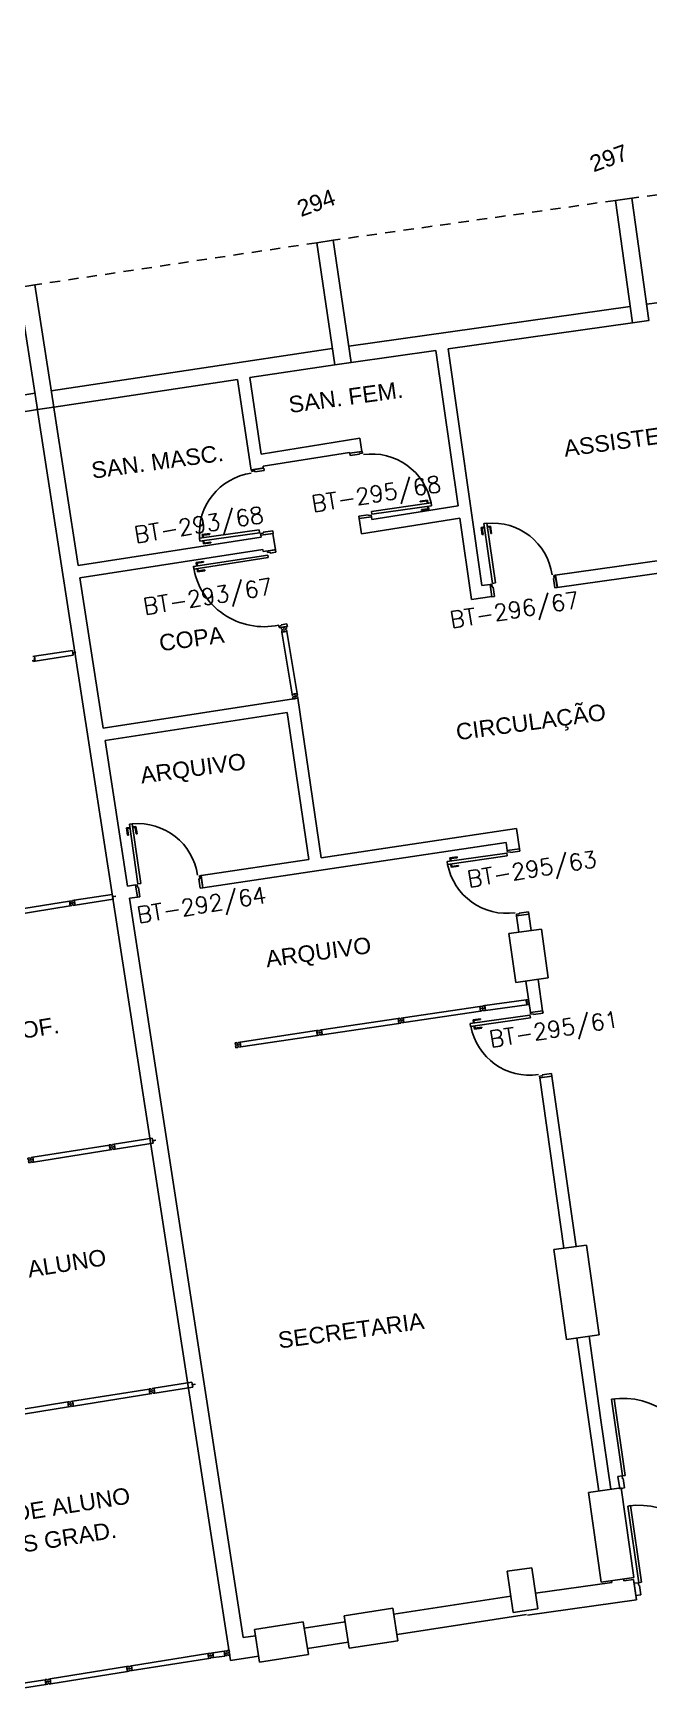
# Model space of a CAD drawing. Header units: millimetres. Extents: x 3089 to 3391, y 1087 to 1201.
# Drawn here: x 3175.03 to 3182.5, y 1170.19 to 1190.38 of the extents above; entities that cross this region are included whole.
import ezdxf

# ---------------------------------------------------------------- set-up
doc = ezdxf.new("R2010")
doc.units = ezdxf.units.MM
doc.linetypes.add('HIDDEN2', pattern=[0.1875, 0.125, -0.0625])
for name, color, linetype in [('ALV', 2, 'Continuous'), ('DIV', 2, 'Continuous'), ('ESQ', 1, 'Continuous'), ('ESTR', 3, 'Continuous'), ('NOPILAR', 2, 'Continuous'), ('PORTA', 2, 'Continuous'), ('PROJ', 1, 'HIDDEN2'), ('TEXTO', 2, 'Continuous'), ('TEXTO-ENDEREÇO', 2, 'Continuous'), ('USO1', 2, 'Continuous')]:
    doc.layers.add(name, color=color, linetype=linetype)
doc.styles.add('1', font='romans.shx', dxfattribs={"height": 1.1})
doc.styles.get("Standard").update_dxf_attribs({"font": 'arial.ttf'})
doc.styles.add('UNB-100-1', font='simplex.shx', dxfattribs={"height": 0.2})
doc.dimstyles.new('1-600', dxfattribs={"dimtxt": 1.1, "dimasz": 2.5, "dimexe": 2, "dimexo": 4, "dimgap": 0.2, "dimtad": 1, "dimdec": 0, "dimzin": 4, "dimdsep": 46, "dimlunit": 6, "dimtxsty": '1', "dimblk1": 'NONE', "dimblk2": 'NONE', "dimsah": 1, "dimcen": 0, "dimclrd": 2, "dimclre": 2, "dimclrt": 2, "dimadec": 0, "dimazin": 0, "dimtfac": 1, "dimtdec": 0, "dimtmove": 2, "dimatfit": 3, "dimldrblk": 'NONE', "dimfxl": 1, "dimtolj": 1, "dimtzin": 0, "dimarcsym": 0})

# ---------------------------------------------------------------- blocks, each defined once
blk = doc.blocks.new('MTT-TTC')
for p, q in [((-0.008, 0.03), (-0.03, 0.03)), ((-0.03, 0.03), (-0.03, 0.006)), ((-0.0185, 0.006), (-0.03, 0.006)), ((-0.0185, -0.006), (-0.0185, 0.006)), ((-0.008, 0.03), (-0.008, 0.02)), ((-0.008, 0.02), (0.008, 0.02)), ((-0.0051, 0), (0.0051, 0)), ((0, -0.0051), (0, 0.0051)), ((0.008, 0.03), (0.03, 0.03)), ((0.008, 0.03), (0.008, 0.02)), ((0.0205, -0.006), (0.0205, 0.006)), ((0.0205, 0.006), (0.03, 0.006)), ((0.03, 0.006), (0.03, 0.03)), ((-0.03, -0.03), (-0.03, -0.006)), ((-0.0185, -0.006), (-0.03, -0.006)), ((-0.008, -0.03), (-0.03, -0.03)), ((-0.008, -0.02), (0.008, -0.02)), ((-0.008, -0.03), (-0.008, -0.02)), ((0.008, -0.03), (0.008, -0.02)), ((0.008, -0.03), (0.03, -0.03)), ((0.0205, -0.006), (0.03, -0.006)), ((0.03, -0.006), (0.03, -0.03))]:
    blk.add_line(p, q)
blk = doc.blocks.new('DIV-TTC')
for p, q in [((-0.0051, 0), (0.0051, 0)), ((0, -0.0051), (0, 0.0051)), ((0.0205, 0.006), (0.03, 0.006)), ((0.0205, -0.006), (0.0205, 0.006)), ((0.03, 0.03), (0.97, 0.03)), ((0.03, 0.03), (0.03, -0.03)), ((0.03, 0.009), (0.03, 0.027)), ((0.03, 0.005), (0.03, -0.005)), ((0.97, 0.03), (0.97, -0.03)), ((0.9795, 0.006), (0.97, 0.006)), ((0.97, 0.005), (0.97, -0.005)), ((0.9795, -0.006), (0.9795, 0.006)), ((1.0051, 0), (0.9949, 0)), ((0.9949, 0), (1.0051, 0)), ((1, -0.0051), (1, 0.0051)), ((0.0205, -0.006), (0.03, -0.006)), ((0.03, -0.03), (0.03, -0.009)), ((0.03, -0.009), (0.03, -0.027)), ((0.03, -0.03), (0.97, -0.03)), ((0.9795, -0.006), (0.97, -0.006))]:
    blk.add_line(p, q)
blk = doc.blocks.new('DIVMT-TTC')
for p, q in [((-0.03, 0.03), (-0.03, 0.006)), ((-0.008, 0.03), (-0.03, 0.03)), ((-0.0185, 0.006), (-0.03, 0.006)), ((-0.0185, -0.006), (-0.0185, 0.006)), ((-0.008, 0.03), (-0.008, 0.02)), ((-0.008, 0.02), (0.008, 0.02)), ((-0.0051, 0), (0.0051, 0)), ((0.0051, 0), (-0.0051, 0)), ((-0.0051, 0), (0.0051, 0)), ((0, -0.0051), (0, 0.0051)), ((0, 0.0051), (0, -0.0051)), ((0.008, 0.03), (0.008, 0.02)), ((0.008, 0.03), (0.03, 0.03)), ((0.0205, 0.006), (0.03, 0.006)), ((0.0205, -0.006), (0.0205, 0.006)), ((0.0205, 0.006), (0.0205, -0.006)), ((0.0205, 0.006), (0.03, 0.006)), ((0.97, 0.03), (0.03, 0.03)), ((0.03, 0.006), (0.03, 0.03)), ((0.03, -0.03), (0.03, 0.03)), ((0.03, -0.005), (0.03, 0.005)), ((0.97, -0.03), (0.97, 0.03)), ((0.97, 0.03), (0.97, 0.009)), ((0.97, 0.009), (0.97, 0.027)), ((0.9795, 0.006), (0.97, 0.006)), ((0.97, -0.005), (0.97, 0.005)), ((0.9795, 0.006), (0.9795, -0.006)), ((1.0051, 0), (0.9949, 0)), ((1, 0.0051), (1, -0.0051)), ((-0.0185, -0.006), (-0.03, -0.006)), ((-0.03, -0.03), (-0.03, -0.006)), ((-0.008, -0.03), (-0.03, -0.03)), ((-0.008, -0.03), (-0.008, -0.02)), ((-0.008, -0.02), (0.008, -0.02)), ((0.008, -0.03), (0.008, -0.02)), ((0.008, -0.03), (0.03, -0.03)), ((0.0205, -0.006), (0.03, -0.006)), ((0.0205, -0.006), (0.03, -0.006)), ((0.03, -0.006), (0.03, -0.03)), ((0.97, -0.03), (0.03, -0.03)), ((0.9795, -0.006), (0.97, -0.006)), ((0.97, -0.009), (0.97, -0.027))]:
    blk.add_line(p, q)
blk = doc.blocks.new('PTDP-TTC')
at = {"color": 2}
for p, q in [((0.055, 1.015), (0.09, 1.015)), ((0.055, 0.075), (0.055, 1.015)), ((0.09, 0.075), (0.09, 1.015)), ((1.91, 0.075), (1.91, 1.015)), ((1.945, 1.015), (1.91, 1.015)), ((1.945, 0.075), (1.945, 1.015)), ((0.05, 0.075), (0, 0.075)), ((0, 0.075), (0, -0.075)), ((0.05, 0.04), (0.05, 0.075)), ((0.06, 0.04), (0.05, 0.04)), ((0.055, 0.075), (0.09, 0.075)), ((0.06, -0.075), (0.06, 0.04)), ((1.945, 0.075), (1.91, 0.075)), ((1.94, -0.075), (1.94, 0.04)), ((1.94, 0.04), (1.95, 0.04)), ((1.95, 0.04), (1.95, 0.075)), ((1.95, 0.075), (2, 0.075)), ((2, 0.075), (2, -0.075)), ((0, -0.075), (0.06, -0.075)), ((2, -0.075), (1.94, -0.075))]:
    blk.add_line(p, q, dxfattribs=at)
at = {"color": 1}
for centre, start, end in [((0.055, 0.075), 0, 90), ((1.945, 0.075), 90, 180)]:
    blk.add_arc(centre, 0.94, start, end, dxfattribs=at)
blk = doc.blocks.new('PD80-TTC')
at = {"color": 1}
for p, q in [((-0.777, 0.01), (-0.777, -0.03)), ((-0.777, 0.01), (-0.687, 0.01)), ((-0.687, 0), (-0.687, 0.01)), ((-0.777, -0.105), (-0.777, -0.065)), ((-0.777, -0.105), (-0.687, -0.105)), ((-0.767, 0), (-0.767, -0.03)), ((-0.767, 0), (-0.687, 0)), ((-0.767, -0.095), (-0.767, -0.065)), ((-0.767, -0.095), (-0.687, -0.095)), ((-0.687, -0.095), (-0.687, -0.105))]:
    blk.add_line(p, q, dxfattribs=at)
at = {"color": 2}
for p, q in [((-0.075, 0), (0.075, 0)), ((-0.075, 0), (-0.075, -0.02)), ((0.075, -0.03), (0.075, 0)), ((-0.817, -0.065), (-0.817, -0.03)), ((-0.085, -0.03), (-0.817, -0.03)), ((-0.085, -0.065), (-0.817, -0.065)), ((-0.085, -0.03), (-0.085, -0.065)), ((-0.075, -0.02), (-0.04, -0.02)), ((-0.04, -0.03), (-0.04, -0.02)), ((-0.04, -0.03), (0.075, -0.03)), ((-0.075, -0.781), (-0.04, -0.781)), ((-0.075, -0.801), (-0.075, -0.781)), ((-0.075, -0.801), (0.075, -0.801)), ((-0.075, -0.802), (0.075, -0.802)), ((-0.04, -0.771), (0.075, -0.771)), ((-0.04, -0.771), (-0.04, -0.781)), ((0.075, -0.771), (0.075, -0.801))]:
    blk.add_line(p, q, dxfattribs=at)
at = {"color": 1}
blk.add_arc((-0.085, -0.03), 0.731, 182.6571, 270, dxfattribs=at)
blk = doc.blocks.new('MTINI-TTC')
for p, q in [((-0.03, 0.008), (-0.03, 0.03)), ((0.03, 0.03), (-0.03, 0.03)), ((-0.03, 0.008), (-0.02, 0.008)), ((-0.009, 0.03), (-0.027, 0.03)), ((-0.02, 0.008), (-0.02, 0)), ((-0.001, 0), (-0.02, 0)), ((-0.006, 0.02), (-0.006, 0.03)), ((-0.006, 0.023), (-0.006, 0.027)), ((-0.006, 0.02), (0.006, 0.02)), ((0.005, 0.03), (-0.005, 0.03)), ((0.005, 0), (-0.005, 0)), ((0.004, 0.02), (-0.004, 0.02)), ((0.02, 0), (-0.001, 0)), ((0, -0.005), (0, 0.005)), ((0.006, 0.02), (0.006, 0.03)), ((0.006, 0.023), (0.006, 0.027)), ((0.009, 0.03), (0.027, 0.03)), ((0.03, 0.008), (0.02, 0.008)), ((0.02, 0), (0.02, 0.008)), ((0.03, 0.008), (0.03, 0.03))]:
    blk.add_line(p, q)
blk = doc.blocks.new('PE80-TTC')
at = {"color": 2}
for p, q in [((0.075, 0), (-0.075, 0)), ((-0.075, -0.03), (-0.075, 0)), ((0.075, 0), (0.075, -0.02)), ((0.04, -0.03), (-0.075, -0.03)), ((0.075, -0.02), (0.04, -0.02)), ((0.04, -0.03), (0.04, -0.02)), ((0.085, -0.03), (0.817, -0.03)), ((0.085, -0.03), (0.085, -0.065)), ((0.085, -0.065), (0.817, -0.065)), ((0.817, -0.065), (0.817, -0.03)), ((0.04, -0.771), (-0.075, -0.771)), ((-0.075, -0.771), (-0.075, -0.801)), ((0.075, -0.801), (-0.075, -0.801)), ((0.075, -0.802), (-0.075, -0.802)), ((0.04, -0.771), (0.04, -0.781)), ((0.075, -0.781), (0.04, -0.781)), ((0.075, -0.801), (0.075, -0.781))]:
    blk.add_line(p, q, dxfattribs=at)
at = {"color": 1}
for p, q in [((0.777, 0.01), (0.687, 0.01)), ((0.687, 0), (0.687, 0.01)), ((0.777, 0.01), (0.777, -0.03)), ((0.767, 0), (0.687, 0)), ((0.767, -0.095), (0.687, -0.095)), ((0.687, -0.095), (0.687, -0.105)), ((0.777, -0.105), (0.687, -0.105)), ((0.767, 0), (0.767, -0.03)), ((0.767, -0.095), (0.767, -0.065)), ((0.777, -0.105), (0.777, -0.065))]:
    blk.add_line(p, q, dxfattribs=at)
blk.add_arc((0.085, -0.03), 0.731, 270, 357.3429, dxfattribs=at)
blk = doc.blocks.new('*D155')
at = {"layer": 'DEFPOINTS', "color": 0, "transparency": 16777216}
for p in [(3203.502, 1197.258), (3237.025, 1192.318), (3237.037, 1190.818), (3138.947, 1180.172), (3139.301, 1178.715)]:
    blk.add_point(p, dxfattribs=at)
at = {"layer": 'USO1', "color": 2, "lineweight": -2, "transparency": 16777216}
for p, q in [((3236.991, 1196.318), (3236.954, 1200.819)), ((3138.004, 1184.059), (3136.942, 1188.434))]:
    blk.add_line(p, q, dxfattribs=at)
blk.add_arc((3240.589, 761.466), 437.367, 90.47397, 103.6447, dxfattribs=at)
at = {"layer": 'USO1', "color": 2, "transparency": 16777216, "insert": (3186.745, 1196.262), "char_height": 1.1, "attachment_point": 5, "rotation": 7.0593, "style": '1'}
blk.add_mtext('\\A1;Física', dxfattribs=at)
blk = doc.blocks.new('_NONE')
at = {"color": 0, "linetype": 'ByBlock'}
blk.add_circle((0, 0), 0.25, dxfattribs=at)
blk = doc.blocks.new('PDV2D-TTC')
at = {"layer": 'DIV'}
for p, q in [((0.03, 0.05), (0.06, 0.05)), ((0.03, 0.035), (0.03, 0.05)), ((0.03, -0.035), (0.03, 0.035)), ((0.06, 0.05), (0.06, -0.02)), ((0.941, 0.05), (0.941, -0.02)), ((0.971, 0.05), (0.941, 0.05)), ((0.971, 0.035), (0.971, 0.05)), ((0.971, -0.035), (0.971, 0.035)), ((0.03, -0.05), (0.03, -0.035)), ((0.05, -0.05), (0.03, -0.05)), ((0.05, -0.02), (0.06, -0.02)), ((0.05, -0.02), (0.05, -0.05)), ((0.079, -0.05), (0.109, -0.05)), ((0.079, -0.05), (0.079, -0.965)), ((0.109, -0.05), (0.109, -0.965)), ((0.951, -0.02), (0.941, -0.02)), ((0.951, -0.02), (0.951, -0.05)), ((0.951, -0.05), (0.971, -0.05)), ((0.971, -0.05), (0.971, -0.035)), ((0.109, -0.965), (0.079, -0.965))]:
    blk.add_line(p, q, dxfattribs=at)
at = {"layer": 'DIV', "color": 1}
for p, q in [((0.036, -0.925), (0.036, -0.835)), ((0.046, -0.835), (0.036, -0.835)), ((0.036, -0.925), (0.076, -0.925)), ((0.046, -0.915), (0.046, -0.835)), ((0.046, -0.915), (0.076, -0.915)), ((0.141, -0.915), (0.111, -0.915)), ((0.151, -0.925), (0.111, -0.925)), ((0.141, -0.915), (0.141, -0.835)), ((0.141, -0.835), (0.151, -0.835)), ((0.151, -0.925), (0.151, -0.835))]:
    blk.add_line(p, q, dxfattribs=at)
blk.add_arc((0.076, -0.1), 0.865, 270, 3.3214, dxfattribs=at)

msp = doc.modelspace()

# ---------------------------------------------------------------- linework, layer by layer
at = {"layer": 'ALV'}
for p, q in [((3182.473, 1187.088), (3185.891, 1187.541)), ((3178.859, 1186.579), (3182.273, 1187.061)), ((3180.066, 1186.547), (3182.301, 1186.863)), ((3175.249, 1186.039), (3178.659, 1186.55)), ((3178.887, 1186.381), (3179.918, 1186.526)), ((3180.187, 1184.642), (3179.918, 1186.526)), ((3180.476, 1183.674), (3180.066, 1186.547)), ((3177.66, 1186.198), (3178.689, 1186.352)), ((3175.279, 1185.841), (3177.511, 1186.175)), ((3177.671, 1185.099), (3177.511, 1186.175)), ((3177.797, 1185.271), (3177.66, 1186.198)), ((3171.644, 1185.468), (3175.05, 1186.008)), ((3171.676, 1185.27), (3175.081, 1185.81)), ((3177.426, 1170.629), (3175.079, 1185.828)), ((3175.575, 1183.916), (3175.276, 1185.858)), ((3178.995, 1185.463), (3177.797, 1185.271)), ((3178.869, 1185.291), (3177.819, 1185.123)), ((3178.87, 1185.28), (3178.869, 1185.291)), ((3178.87, 1185.28), (3179.019, 1185.301)), ((3179.019, 1185.301), (3178.995, 1185.463)), ((3177.674, 1185.076), (3177.671, 1185.099)), ((3177.674, 1185.076), (3177.822, 1185.1)), ((3177.822, 1185.1), (3177.819, 1185.123)), ((3179.134, 1184.509), (3178.986, 1184.488)), ((3179.012, 1184.304), (3178.986, 1184.488)), ((3180.208, 1184.493), (3179.012, 1184.304)), ((3179.139, 1184.476), (3179.134, 1184.509)), ((3180.187, 1184.642), (3179.139, 1184.476)), ((3180.349, 1183.505), (3180.208, 1184.493)), ((3177.94, 1184.308), (3177.791, 1184.287)), ((3177.795, 1184.261), (3177.791, 1184.287)), ((3177.97, 1184.109), (3177.94, 1184.308)), ((3177.795, 1184.261), (3175.575, 1183.916)), ((3177.818, 1184.112), (3175.598, 1183.768)), ((3177.818, 1184.112), (3177.821, 1184.086)), ((3177.97, 1184.109), (3177.821, 1184.086)), ((3183.093, 1184.043), (3181.366, 1183.8)), ((3175.879, 1181.942), (3175.598, 1183.768)), ((3180.574, 1183.688), (3180.476, 1183.674)), ((3180.597, 1183.539), (3180.574, 1183.687)), ((3181.366, 1183.801), (3181.388, 1183.652)), ((3182.74, 1183.842), (3181.388, 1183.651)), ((3180.597, 1183.54), (3180.349, 1183.505)), ((3178.242, 1182.306), (3175.879, 1181.942)), ((3178.524, 1180.372), (3178.242, 1182.306)), ((3178.111, 1182.134), (3175.902, 1181.794)), ((3178.376, 1180.35), (3178.111, 1182.134)), ((3176.174, 1180.028), (3175.902, 1181.794)), ((3180.896, 1180.728), (3178.524, 1180.372)), ((3180.932, 1180.479), (3180.896, 1180.728)), ((3180.769, 1180.557), (3177.088, 1180.006)), ((3180.783, 1180.458), (3180.769, 1180.557)), ((3180.783, 1180.458), (3180.932, 1180.479)), ((3178.376, 1180.35), (3177.067, 1180.155)), ((3176.272, 1180.042), (3176.174, 1180.028)), ((3176.295, 1179.892), (3176.273, 1180.041)), ((3177.067, 1180.155), (3177.088, 1180.006)), ((3176.295, 1179.893), (3176.197, 1179.88)), ((3177.579, 1170.906), (3176.197, 1179.88)), ((3180.896, 1179.665), (3181.045, 1179.686)), ((3180.925, 1179.467), (3180.896, 1179.665)), ((3181.073, 1179.488), (3181.045, 1179.686)), ((3181.063, 1178.493), (3181.009, 1178.873)), ((3181.212, 1178.514), (3181.158, 1178.894)), ((3181.063, 1178.493), (3181.212, 1178.514)), ((3181.177, 1177.699), (3181.325, 1177.72)), ((3181.471, 1175.633), (3181.177, 1177.699)), ((3181.62, 1175.654), (3181.325, 1177.72)), ((3181.744, 1175.671), (3181.348, 1175.615)), ((3181.503, 1174.526), (3181.348, 1175.615)), ((3181.899, 1174.582), (3181.744, 1175.671)), ((3181.899, 1174.582), (3181.503, 1174.526)), ((3181.768, 1173.553), (3181.627, 1174.544)), ((3181.916, 1173.574), (3181.775, 1174.565)), ((3182.04, 1172.706), (3181.916, 1173.574)), ((3181.892, 1172.684), (3181.768, 1173.553)), ((3182.163, 1172.723), (3181.767, 1172.667)), ((3181.923, 1171.578), (3181.767, 1172.667)), ((3182.319, 1171.634), (3182.163, 1172.723)), ((3181.124, 1171.446), (3182.05, 1171.574)), ((3182.319, 1171.634), (3181.923, 1171.578)), ((3182.05, 1171.574), (3182.047, 1171.596)), ((3182.199, 1171.594), (3182.196, 1171.617)), ((3182.199, 1171.594), (3182.316, 1171.61)), ((3182.316, 1171.61), (3182.35, 1171.363)), ((3179.406, 1171.19), (3180.826, 1171.411)), ((3181.028, 1171.18), (3182.35, 1171.363)), ((3179.445, 1170.943), (3181.017, 1171.188)), ((3178.32, 1171.021), (3178.814, 1171.098)), ((3177.579, 1170.906), (3177.727, 1170.929)), ((3178.358, 1170.774), (3178.852, 1170.851)), ((3177.426, 1170.629), (3177.765, 1170.682))]:
    msp.add_line(p, q, dxfattribs=at)
at = {"layer": 'DIV'}
for p, q in [((3178.099, 1183.176), (3178.04, 1183.167)), ((3178.063, 1183.171), (3178.04, 1183.167)), ((3178.043, 1183.145), (3178.04, 1183.167)), ((3178.043, 1183.145), (3178.053, 1183.147)), ((3178.046, 1183.129), (3178.056, 1183.131)), ((3178.046, 1183.129), (3178.049, 1183.108)), ((3178.049, 1183.108), (3178.108, 1183.117)), ((3178.049, 1183.108), (3178.073, 1183.111)), ((3178.049, 1183.108), (3178.173, 1182.356)), ((3178.056, 1183.131), (3178.053, 1183.147)), ((3178.065, 1183.161), (3178.063, 1183.171)), ((3178.065, 1183.161), (3178.063, 1183.171)), ((3178.074, 1183.172), (3178.064, 1183.171)), ((3178.065, 1183.161), (3178.077, 1183.163)), ((3178.077, 1183.163), (3178.065, 1183.161)), ((3178.069, 1183.141), (3178.079, 1183.143)), ((3178.079, 1183.143), (3178.069, 1183.141)), ((3178.083, 1183.125), (3178.071, 1183.123)), ((3178.071, 1183.123), (3178.073, 1183.111)), ((3178.075, 1183.137), (3178.073, 1183.147)), ((3178.073, 1183.147), (3178.075, 1183.137)), ((3178.075, 1183.137), (3178.073, 1183.147)), ((3178.075, 1183.173), (3178.099, 1183.176)), ((3178.077, 1183.163), (3178.075, 1183.173)), ((3178.077, 1183.163), (3178.075, 1183.173)), ((3178.083, 1183.125), (3178.085, 1183.113)), ((3178.108, 1183.117), (3178.085, 1183.113)), ((3178.102, 1183.155), (3178.093, 1183.153)), ((3178.095, 1183.137), (3178.093, 1183.153)), ((3178.105, 1183.139), (3178.095, 1183.137)), ((3178.102, 1183.155), (3178.099, 1183.176)), ((3178.105, 1183.139), (3178.108, 1183.117)), ((3178.108, 1183.117), (3178.232, 1182.365)), ((3175.046, 1182.816), (3175.506, 1182.888)), ((3175.506, 1182.888), (3175.516, 1182.829)), ((3175.52, 1182.866), (3175.51, 1182.864)), ((3175.51, 1182.863), (3175.512, 1182.853)), ((3175.522, 1182.854), (3175.52, 1182.866)), ((3175.546, 1182.864), (3175.536, 1182.862)), ((3175.536, 1182.862), (3175.546, 1182.864)), ((3175.542, 1182.858), (3175.54, 1182.868)), ((3175.016, 1182.76), (3175.032, 1182.763)), ((3175.024, 1182.812), (3175.046, 1182.816)), ((3175.033, 1182.753), (3175.032, 1182.763)), ((3175.033, 1182.753), (3175.055, 1182.757)), ((3175.04, 1182.791), (3175.049, 1182.792)), ((3175.04, 1182.791), (3175.049, 1182.792)), ((3175.042, 1182.779), (3175.04, 1182.791)), ((3175.042, 1182.779), (3175.04, 1182.791)), ((3175.042, 1182.779), (3175.051, 1182.78)), ((3175.042, 1182.779), (3175.051, 1182.78)), ((3175.049, 1182.792), (3175.046, 1182.816)), ((3175.046, 1182.816), (3175.055, 1182.757)), ((3175.049, 1182.795), (3175.046, 1182.813)), ((3175.05, 1182.791), (3175.051, 1182.781)), ((3175.051, 1182.78), (3175.055, 1182.757)), ((3175.052, 1182.777), (3175.055, 1182.759)), ((3175.055, 1182.757), (3175.052, 1182.777)), ((3175.055, 1182.757), (3175.516, 1182.829)), ((3175.522, 1182.854), (3175.512, 1182.852)), ((3178.232, 1182.365), (3178.173, 1182.356)), ((3178.197, 1182.36), (3178.173, 1182.356)), ((3178.176, 1182.334), (3178.173, 1182.356)), ((3178.176, 1182.334), (3178.186, 1182.336)), ((3178.179, 1182.318), (3178.189, 1182.32)), ((3178.179, 1182.318), (3178.182, 1182.297)), ((3178.182, 1182.297), (3178.206, 1182.3)), ((3178.189, 1182.32), (3178.186, 1182.336)), ((3178.207, 1182.361), (3178.197, 1182.36)), ((3178.198, 1182.35), (3178.197, 1182.36)), ((3178.198, 1182.35), (3178.197, 1182.36)), ((3178.21, 1182.352), (3178.198, 1182.35)), ((3178.198, 1182.35), (3178.21, 1182.352)), ((3178.212, 1182.332), (3178.202, 1182.33)), ((3178.202, 1182.33), (3178.212, 1182.332)), ((3178.216, 1182.314), (3178.204, 1182.312)), ((3178.204, 1182.312), (3178.206, 1182.3)), ((3178.208, 1182.326), (3178.206, 1182.336)), ((3178.206, 1182.336), (3178.208, 1182.326)), ((3178.208, 1182.326), (3178.206, 1182.336)), ((3178.208, 1182.362), (3178.232, 1182.365)), ((3178.21, 1182.352), (3178.208, 1182.362)), ((3178.21, 1182.352), (3178.208, 1182.362)), ((3178.216, 1182.314), (3178.218, 1182.302)), ((3178.242, 1182.306), (3178.218, 1182.302)), ((3178.236, 1182.344), (3178.226, 1182.342)), ((3178.228, 1182.326), (3178.226, 1182.342)), ((3178.238, 1182.328), (3178.228, 1182.326)), ((3178.236, 1182.344), (3178.232, 1182.365)), ((3178.238, 1182.328), (3178.242, 1182.306)), ((3175.492, 1179.849), (3175.47, 1179.845)), ((3175.47, 1179.845), (3175.474, 1179.822)), ((3175.492, 1179.849), (3175.493, 1179.839)), ((3175.493, 1179.839), (3175.509, 1179.842)), ((3175.507, 1179.851), (3175.529, 1179.855)), ((3175.507, 1179.851), (3175.509, 1179.842)), ((3175.523, 1179.83), (3175.533, 1179.831)), ((3175.523, 1179.83), (3175.533, 1179.831)), ((3175.525, 1179.818), (3175.523, 1179.83)), ((3175.525, 1179.818), (3175.523, 1179.83)), ((3175.529, 1179.855), (3175.99, 1179.927)), ((3175.529, 1179.855), (3175.539, 1179.796)), ((3175.533, 1179.831), (3175.529, 1179.855)), ((3175.532, 1179.834), (3175.53, 1179.852)), ((3175.533, 1179.83), (3175.535, 1179.82)), ((3175.539, 1179.796), (3175.999, 1179.868)), ((3175.99, 1179.927), (3175.999, 1179.868)), ((3176.003, 1179.905), (3175.994, 1179.903)), ((3175.994, 1179.903), (3175.995, 1179.893)), ((3176.005, 1179.893), (3175.996, 1179.892)), ((3176.005, 1179.893), (3176.003, 1179.905)), ((3176.029, 1179.903), (3176.019, 1179.902)), ((3176.019, 1179.902), (3176.029, 1179.903)), ((3176.025, 1179.897), (3176.024, 1179.907)), ((3175.485, 1179.824), (3175.474, 1179.822)), ((3175.487, 1179.812), (3175.476, 1179.81)), ((3175.479, 1179.786), (3175.476, 1179.81)), ((3175.501, 1179.79), (3175.479, 1179.786)), ((3175.487, 1179.812), (3175.485, 1179.824)), ((3175.499, 1179.82), (3175.509, 1179.821)), ((3175.499, 1179.82), (3175.509, 1179.821)), ((3175.499, 1179.8), (3175.515, 1179.802)), ((3175.501, 1179.79), (3175.499, 1179.8)), ((3175.505, 1179.816), (3175.503, 1179.826)), ((3175.505, 1179.816), (3175.503, 1179.826)), ((3175.517, 1179.792), (3175.515, 1179.802)), ((3175.517, 1179.792), (3175.539, 1179.796)), ((3175.525, 1179.818), (3175.535, 1179.819)), ((3175.525, 1179.818), (3175.535, 1179.819)), ((3175.535, 1179.819), (3175.539, 1179.796)), ((3175.539, 1179.796), (3175.535, 1179.816)), ((3175.535, 1179.816), (3175.538, 1179.799)), ((3180.801, 1179.45), (3181.197, 1179.506)), ((3180.885, 1178.856), (3180.801, 1179.45)), ((3181.197, 1179.506), (3181.281, 1178.912)), ((3181.281, 1178.912), (3180.885, 1178.856)), ((3180.509, 1178.576), (3181.011, 1178.647)), ((3181.011, 1178.647), (3181.02, 1178.588)), ((3181.024, 1178.625), (3181.015, 1178.623)), ((3181.015, 1178.622), (3181.016, 1178.613)), ((3181.026, 1178.613), (3181.024, 1178.625)), ((3181.04, 1178.621), (3181.05, 1178.622)), ((3181.05, 1178.622), (3181.04, 1178.621)), ((3181.046, 1178.617), (3181.044, 1178.627)), ((3180.478, 1178.541), (3180.488, 1178.542)), ((3180.484, 1178.537), (3180.482, 1178.547)), ((3180.503, 1178.55), (3180.512, 1178.552)), ((3180.504, 1178.539), (3180.503, 1178.55)), ((3180.504, 1178.539), (3180.514, 1178.54)), ((3180.509, 1178.576), (3180.517, 1178.516)), ((3180.512, 1178.555), (3180.509, 1178.573)), ((3180.512, 1178.551), (3180.514, 1178.541)), ((3180.514, 1178.537), (3180.517, 1178.519)), ((3180.517, 1178.516), (3180.514, 1178.537)), ((3180.517, 1178.516), (3181.02, 1178.588)), ((3181.026, 1178.613), (3181.016, 1178.612)), ((3175.976, 1176.888), (3175.954, 1176.885)), ((3175.954, 1176.885), (3175.958, 1176.861)), ((3175.97, 1176.863), (3175.958, 1176.861)), ((3175.971, 1176.851), (3175.96, 1176.849)), ((3175.964, 1176.826), (3175.96, 1176.849)), ((3175.986, 1176.829), (3175.964, 1176.826)), ((3175.971, 1176.851), (3175.97, 1176.863)), ((3175.976, 1176.888), (3175.978, 1176.878)), ((3175.978, 1176.878), (3175.993, 1176.881)), ((3175.984, 1176.859), (3175.994, 1176.861)), ((3175.984, 1176.859), (3175.994, 1176.861)), ((3175.984, 1176.839), (3176, 1176.842)), ((3175.986, 1176.829), (3175.984, 1176.839)), ((3175.99, 1176.855), (3175.988, 1176.865)), ((3175.99, 1176.855), (3175.988, 1176.865)), ((3175.992, 1176.891), (3176.014, 1176.894)), ((3175.992, 1176.891), (3175.993, 1176.881)), ((3176.001, 1176.832), (3176, 1176.842)), ((3176.001, 1176.832), (3176.023, 1176.835)), ((3176.008, 1176.869), (3176.017, 1176.871)), ((3176.008, 1176.869), (3176.017, 1176.871)), ((3176.01, 1176.857), (3176.008, 1176.869)), ((3176.01, 1176.857), (3176.008, 1176.869)), ((3176.01, 1176.857), (3176.019, 1176.859)), ((3176.01, 1176.857), (3176.019, 1176.859)), ((3176.014, 1176.894), (3176.475, 1176.967)), ((3176.014, 1176.894), (3176.023, 1176.835)), ((3176.017, 1176.871), (3176.014, 1176.894)), ((3176.017, 1176.874), (3176.014, 1176.891)), ((3176.018, 1176.87), (3176.019, 1176.86)), ((3176.019, 1176.859), (3176.023, 1176.835)), ((3176.023, 1176.835), (3176.02, 1176.856)), ((3176.02, 1176.856), (3176.023, 1176.838)), ((3176.023, 1176.835), (3176.484, 1176.907)), ((3176.475, 1176.967), (3176.484, 1176.907)), ((3176.488, 1176.944), (3176.478, 1176.943)), ((3176.478, 1176.942), (3176.48, 1176.932)), ((3176.49, 1176.933), (3176.48, 1176.931)), ((3176.49, 1176.933), (3176.488, 1176.944)), ((3176.514, 1176.943), (3176.504, 1176.941)), ((3176.504, 1176.941), (3176.514, 1176.943)), ((3176.51, 1176.937), (3176.508, 1176.947)), ((3176.496, 1173.933), (3176.957, 1174.006)), ((3176.957, 1174.006), (3176.967, 1173.946)), ((3176.97, 1173.984), (3176.961, 1173.982)), ((3176.961, 1173.981), (3176.963, 1173.971)), ((3176.972, 1173.972), (3176.97, 1173.984)), ((3176.997, 1173.982), (3176.987, 1173.98)), ((3176.987, 1173.98), (3176.997, 1173.982)), ((3176.992, 1173.976), (3176.991, 1173.986)), ((3176.459, 1173.927), (3176.437, 1173.924)), ((3176.437, 1173.924), (3176.441, 1173.9)), ((3176.452, 1173.902), (3176.441, 1173.9)), ((3176.454, 1173.89), (3176.443, 1173.888)), ((3176.447, 1173.865), (3176.443, 1173.888)), ((3176.468, 1173.868), (3176.447, 1173.865)), ((3176.454, 1173.89), (3176.452, 1173.902)), ((3176.459, 1173.927), (3176.46, 1173.918)), ((3176.46, 1173.918), (3176.476, 1173.92)), ((3176.466, 1173.898), (3176.477, 1173.9)), ((3176.466, 1173.898), (3176.477, 1173.9)), ((3176.467, 1173.878), (3176.483, 1173.881)), ((3176.468, 1173.868), (3176.467, 1173.878)), ((3176.472, 1173.894), (3176.471, 1173.904)), ((3176.472, 1173.894), (3176.471, 1173.904)), ((3176.475, 1173.93), (3176.496, 1173.933)), ((3176.475, 1173.93), (3176.476, 1173.92)), ((3176.484, 1173.871), (3176.483, 1173.881)), ((3176.484, 1173.871), (3176.506, 1173.874)), ((3176.491, 1173.908), (3176.5, 1173.91)), ((3176.491, 1173.908), (3176.5, 1173.91)), ((3176.493, 1173.896), (3176.491, 1173.908)), ((3176.493, 1173.896), (3176.491, 1173.908)), ((3176.493, 1173.896), (3176.502, 1173.898)), ((3176.493, 1173.896), (3176.502, 1173.898)), ((3176.496, 1173.933), (3176.506, 1173.874)), ((3176.5, 1173.91), (3176.496, 1173.933)), ((3176.5, 1173.913), (3176.497, 1173.931)), ((3176.5, 1173.909), (3176.502, 1173.899)), ((3176.502, 1173.898), (3176.506, 1173.874)), ((3176.506, 1173.874), (3176.503, 1173.895)), ((3176.503, 1173.895), (3176.505, 1173.877)), ((3176.506, 1173.874), (3176.967, 1173.946)), ((3176.972, 1173.972), (3176.963, 1173.97)), ((3179.395, 1171.265), (3178.802, 1171.172)), ((3178.864, 1170.777), (3178.802, 1171.172)), ((3179.456, 1170.869), (3179.395, 1171.265)), ((3178.308, 1171.096), (3177.715, 1171.003)), ((3177.715, 1171.003), (3177.777, 1170.608)), ((3178.369, 1170.7), (3178.308, 1171.096)), ((3178.864, 1170.777), (3179.456, 1170.869)), ((3177.21, 1170.722), (3177.347, 1170.743)), ((3177.214, 1170.7), (3177.216, 1170.685)), ((3177.22, 1170.663), (3177.357, 1170.683)), ((3177.347, 1170.743), (3177.357, 1170.683)), ((3177.361, 1170.721), (3177.351, 1170.719)), ((3177.351, 1170.718), (3177.353, 1170.708)), ((3177.362, 1170.709), (3177.353, 1170.707)), ((3177.362, 1170.709), (3177.361, 1170.721)), ((3177.377, 1170.717), (3177.387, 1170.719)), ((3177.387, 1170.719), (3177.377, 1170.717)), ((3177.383, 1170.713), (3177.381, 1170.723)), ((3177.777, 1170.608), (3178.369, 1170.7))]:
    msp.add_line(p, q, dxfattribs=at)
at = {"layer": 'ESTR'}
for p, q in [((3180.782, 1171.711), (3181.079, 1171.755)), ((3181.152, 1171.254), (3181.079, 1171.755)), ((3180.782, 1171.711), (3180.855, 1171.211)), ((3181.152, 1171.254), (3180.855, 1171.211))]:
    msp.add_line(p, q, dxfattribs=at)
for points in [[(3182.301, 1186.863), (3182.499, 1186.89), (3182.296, 1188.376), (3182.098, 1188.349), (3182.301, 1186.863), (3182.098, 1188.349), (3182.296, 1188.376)], [(3178.689, 1186.352), (3178.887, 1186.381), (3178.671, 1187.865), (3178.473, 1187.836), (3178.689, 1186.352), (3178.473, 1187.836), (3178.671, 1187.865)], [(3175.081, 1185.81), (3175.279, 1185.841), (3175.05, 1187.323), (3174.853, 1187.293), (3175.081, 1185.81), (3174.853, 1187.293), (3175.05, 1187.323)]]:
    msp.add_lwpolyline(points, dxfattribs=at)
at = {"layer": 'PROJ', "color": 1}
for p, q in [((3185.727, 1188.831), (3182.296, 1188.377)), ((3182.098, 1188.349), (3178.671, 1187.866)), ((3178.473, 1187.836), (3175.05, 1187.324))]:
    msp.add_line(p, q, dxfattribs=at)

# ---------------------------------------------------------------- block references
at = {"layer": 'DIV'}
for name, p, rotation in [('PDV2D-TTC', (3177.916, 1184.131), 278.8146903961795), ('DIVMT-TTC', (3174.517, 1179.663), 9.06862899739207), ('MTINI-TTC', (3181.045, 1178.622), 99.80013835060235), ('DIVMT-TTC', (3179.493, 1178.395), 188.481743453607), ('DIVMT-TTC', (3180.483, 1178.542), 188.4182528125297), ('DIVMT-TTC', (3178.504, 1178.248), 188.4899631327319), ('MTT-TTC', (3177.515, 1178.1), 8.542209783149824), ('DIVMT-TTC', (3175.001, 1176.702), 9.06862899739207), ('DIVMT-TTC', (3175.484, 1173.741), 9.06862899739207), ('DIVMT-TTC', (3174.497, 1173.582), 9.153732339080443), ('MTT-TTC', (3177.382, 1170.718), 99.54568848972141), ('DIVMT-TTC', (3175.211, 1170.371), 9.153732339080443), ('DIVMT-TTC', (3176.198, 1170.53), 9.06862899739207), ('MTT-TTC', (3177.185, 1170.688), 99.54568848972141), ('DIV-TTC', (3174.222, 1170.219), 8.718692030635683)]:
    msp.add_blockref(name, p, dxfattribs=dict(at, rotation=rotation))
at = {"layer": 'ESQ'}
for name, p, rotation in [('PE80-TTC', (3177.866, 1184.297), 187.9594870045746), ('PE80-TTC', (3180.586, 1183.613), 98.17151614349056), ('PE80-TTC', (3176.284, 1179.966), 98.17151614349056), ('PD80-TTC', (3180.857, 1180.469), 8.1116282494629), ('PD80-TTC', (3181.138, 1178.504), 8.1116282494629), ('PTDP-TTC', (3182.137, 1172.788), 8.177059231662833), ('PTDP-TTC', (3182.334, 1171.491), 8.177059231662833)]:
    msp.add_blockref(name, p, dxfattribs=dict(at, rotation=rotation))
at = {"layer": 'PORTA', "color": 6, "rotation": 188.1053045396723}
msp.add_blockref('PD80-TTC', (3179.06, 1184.499), dxfattribs=at)

# ---------------------------------------------------------------- texts
at = {"layer": 'NOPILAR'}
for s, p in [('297', (3181.83, 1188.689)), ('297', (3181.83, 1188.689)), ('294', (3178.279, 1188.146)), ('294', (3178.279, 1188.146))]:
    msp.add_text(s, height=0.2, rotation=19.9862, dxfattribs=at).set_placement(p)
at = {"layer": 'TEXTO'}
for s, rotation, p in [('SAN. FEM.', 7.7813, (3178.145, 1185.768)), ('ASSISTENTE', 7.7813, (3181.483, 1185.237)), ('SAN. MASC.', 7.7813, (3175.751, 1184.971)), ('COPA', 7.7813, (3176.573, 1182.876)), ('CIRCULAÇÃO', 7.7813, (3180.175, 1181.796)), ('ARQUIVO', 7.7813, (3176.345, 1181.271)), ('ARQUIVO', 7.7813, (3177.866, 1179.041)), ('S. DE PROF.', 9.1274, (3173.717, 1177.983)), ('SALA DE ALUNO', 9.1274, (3173.737, 1175.076)), ('SECRETARIA', 7.7813, (3178.016, 1174.414)), ('S. DE ALUNO', 9.1274, (3174.472, 1172.255)), ('PÓS GRAD.', 9.1274, (3174.52, 1171.875))]:
    msp.add_text(s, height=0.2, rotation=rotation, dxfattribs=at).set_placement(p)
at = {"layer": 'TEXTO-ENDEREÇO', "style": 'UNB-100-1'}
for s, p in [('BT-295/68', (3178.426, 1184.563)), ('BT-293/68', (3176.274, 1184.188)), ('BT-293/67', (3176.383, 1183.318)), ('BT-296/67', (3180.103, 1183.155)), ('BT-295/63', (3180.316, 1180.009)), ('BT-292/64', (3176.306, 1179.574)), ('BT-295/61', (3180.581, 1178.066))]:
    msp.add_text(s, height=0.2, rotation=9.1343, dxfattribs=at).set_placement(p)

# ---------------------------------------------------------------- dimensions: what is measured, and where the dimension line sits
at = {"layer": 'USO1'}
dim = msp.add_angular_dim_2l(base=(3203.502, 1197.258), line1=((3138.947, 1180.172), (3139.301, 1178.715)), line2=((3237.037, 1190.818), (3237.025, 1192.318)), text='Física', dimstyle='1-600', override={"dimazin": 1}, dxfattribs=at)
dim.commit()
dim.dimension.update_dxf_attribs({"geometry": '*D155', "text_midpoint": (3186.745, 1196.262)})

doc.saveas('drawing.dxf')
